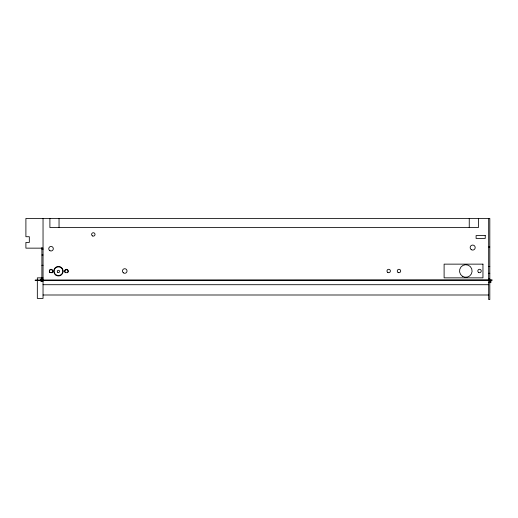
<?xml version="1.0" encoding="UTF-8"?>
<svg xmlns="http://www.w3.org/2000/svg" width="518" height="518" viewBox="0 0 518 518"><rect width="100%" height="100%" fill="white"/><g stroke="black" fill="none" stroke-linecap="round" stroke-linejoin="round"><path stroke-width="0.78" d="M488.675 247.002L489.814 247.002M43.039 248.148L25.9 248.148L25.9 242.43L29.325 242.43L29.325 236.72L25.9 236.72L25.9 218.434L489.814 218.434L489.814 299.566L488.675 299.566L488.675 218.434M41.9 249.287L43.039 249.287M41.9 254.998L43.039 254.998M41.9 265.287L43.039 265.287M488.675 266.427L489.814 266.427M488.675 273.284L489.814 273.284M43.039 277.855L37.328 277.855L37.328 298.42L43.039 298.42L43.039 218.434M43.039 278.995L40.754 278.995L40.754 281.28L43.039 281.28M488.675 278.995L489.814 278.995M489.814 281.28L490.96 281.28L490.96 282.427L488.675 282.427M43.039 284.712L488.675 284.712M43.039 294.995L488.675 294.995M478.386 218.434L478.386 227.577L49.896 227.577L49.896 218.434M469.25 218.434L469.25 227.577M59.039 218.434L59.039 227.577M41.9 247.5L41.9 281.404M64.86 272.067A1.716 1.716 0 0 1 65.656 269.897A1.716 1.716 0 0 1 67.89 270.5A1.716 1.716 0 0 1 67.482 272.779M65.397 272.772A1.716 1.716 0 0 1 65.08 272.455M49.307 271.529A1.716 1.716 0 0 1 51.774 269.878A1.716 1.716 0 0 1 51.975 272.844M49.89 272.708A1.716 1.716 0 0 1 49.398 271.969M485.243 235.573L476.1 235.573L476.1 238.435L485.243 238.435L485.243 235.573M482.957 264.141L444.107 264.141L444.107 277.855L482.957 277.855L482.957 264.141M492.1 280.083L35.153 280.199L492.1 280.083M56.164 275.375A4.571 4.571 0 0 0 63.015 271.419A4.571 4.571 0 0 0 56.553 266.848A4.571 4.571 0 0 0 55.827 274.728A4.571 4.571 0 0 0 63.015 271.419A4.571 4.571 0 0 0 56.164 267.456A4.571 4.571 0 0 0 56.164 275.375M57.738 272.313A1.14 1.14 0 0 0 59.576 271.581A1.14 1.14 0 0 0 58.022 270.357A1.14 1.14 0 0 0 57.738 272.313M471.322 249.695A2.512 2.512 0 0 0 475.187 247.682A2.512 2.512 0 0 0 471.516 245.344A2.512 2.512 0 0 0 471.322 249.695M387.833 272.481A1.716 1.716 0 0 0 390.404 270.998A1.716 1.716 0 0 0 387.833 269.515A1.716 1.716 0 0 0 387.833 272.481M49.896 250.693A2.286 2.286 0 0 0 53.322 248.718A2.286 2.286 0 0 0 49.896 246.736A2.286 2.286 0 0 0 49.896 250.693M92.457 235.917A1.716 1.716 0 0 0 95.027 234.434A1.716 1.716 0 0 0 92.457 232.951A1.716 1.716 0 0 0 92.457 235.917M65.605 272.481A1.716 1.716 0 0 0 68.175 270.998A1.716 1.716 0 0 0 65.605 269.515A1.716 1.716 0 0 0 65.605 272.481M50.181 272.481A1.716 1.716 0 0 0 52.752 270.998A1.716 1.716 0 0 0 50.181 269.515A1.716 1.716 0 0 0 50.181 272.481M123.316 272.785A2.286 2.286 0 0 0 127.001 271.341A2.286 2.286 0 0 0 123.906 268.868A2.286 2.286 0 0 0 123.316 272.785M478.444 272.326A1.716 1.716 0 0 0 481.222 271.277A1.716 1.716 0 0 0 478.923 269.392A1.716 1.716 0 0 0 478.444 272.326M398.083 272.462A1.716 1.716 0 0 0 400.686 271.037A1.716 1.716 0 0 0 398.154 269.496A1.716 1.716 0 0 0 398.083 272.462M462.328 276.224A6.287 6.287 0 0 0 472.092 271.406A6.287 6.287 0 0 0 463.04 265.358A6.287 6.287 0 0 0 462.328 276.224"/></g></svg>
